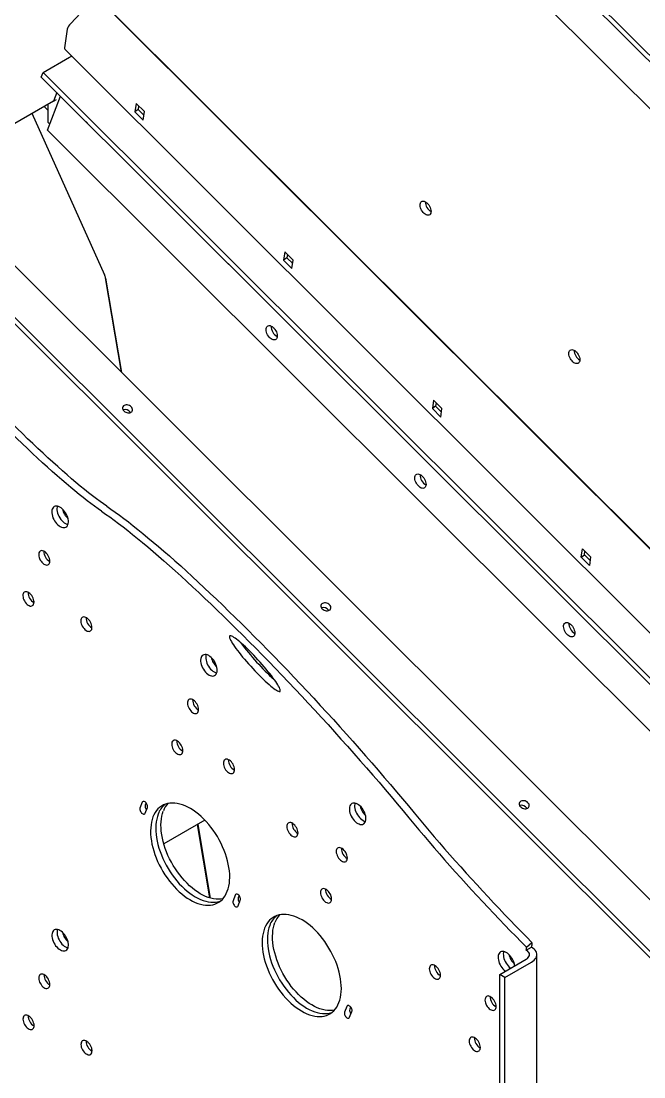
# Model space of a CAD drawing. Header units: millimetres. Extents: x 0 to 55611, y 0 to 32827.
# Drawn here: x 43126 to 43804, y 13325 to 14474 of the extents above; entities that cross this region are included whole.
import ezdxf

# ---------------------------------------------------------------- set-up
doc = ezdxf.new("R2010")
doc.units = ezdxf.units.MM
doc.header["$LTSCALE"] = 10
doc.linetypes.add('SLD-Continua', pattern=[0])
doc.layers.add('EQUIPO', color=30, linetype='SLD-Continua')
doc.layers.add('STRUC', color=5, linetype='SLD-Continua')

msp = doc.modelspace()

# ---------------------------------------------------------------- linework, layer by layer
at = {"layer": 'EQUIPO', "linetype": 'SLD-Continua', "lineweight": 25}
for p, q in [((44675.2, 12655.1), (41889.8, 15433.8)), ((44635.2, 12638.7), (41849.8, 15417.4)), ((41849.8, 15410.5), (44635.2, 12631.8)), ((43149.5, 15096.2), (45443.9, 12807.4)), ((43147.6, 15091.2), (45439.5, 12804.8)), ((45407.1, 12786.1), (43154.4, 15033.4)), ((43207.4, 14501.2), (43179.8, 14471.6)), ((43853.8, 13856.3), (43207.4, 14501.2)), ((43855.3, 13855.5), (43208.9, 14500.3)), ((43176, 14465.5), (43173.1, 14445.1)), ((43173.5, 14443.6), (43819.9, 13798.8)), ((43149.6, 14418.4), (43178.4, 14435)), ((43180.2, 14436.9), (43179.7, 14435.7)), ((43147.7, 14413.4), (43149.6, 14418.4)), ((43149.6, 14418.4), (44071.9, 13498.3)), ((43147.7, 14413.4), (44067.5, 13495.8)), ((43154.4, 14355.6), (43168.6, 14392.4)), ((43164.6, 14396.5), (43160.9, 14387)), ((43164.6, 14396.5), (43161, 14387)), ((43160.9, 14387), (43070.2, 14334.6)), ((43154.8, 14377.4), (43151, 14381.2)), ((43154.8, 14383.1), (43154.5, 14383.3)), ((43154.8, 14383.4), (43154.8, 14364.1)), ((43161, 14387), (43164.3, 14389)), ((43250.9, 14384.7), (43249.6, 14375.5)), ((43260, 14375.7), (43250.9, 14384.7)), ((43253.7, 14381.9), (43253.2, 14378.1)), ((43216.8, 14197.6), (43137.8, 14373.6)), ((43253.2, 14378.1), (43249.6, 14375.5)), ((43249.6, 14375.5), (43258.7, 14366.5)), ((43253.2, 14378.1), (43259.4, 14371.9)), ((43258.7, 14366.5), (43260, 14375.7)), ((43154.8, 14364.1), (43156.9, 14362)), ((44035.1, 13477.1), (43154.4, 14355.6)), ((43413, 14223.1), (43411.6, 14213.9)), ((43422, 14214.1), (43413, 14223.1)), ((43415.8, 14220.3), (43415.2, 14216.5)), ((43415.2, 14216.5), (43411.6, 14213.9)), ((43411.6, 14213.9), (43420.7, 14204.9)), ((43415.2, 14216.5), (43421.5, 14210.3)), ((43420.7, 14204.9), (43422, 14214.1)), ((43235, 14091.9), (43217.7, 14194.6)), ((43217.7, 14194.4), (43235.1, 14091.8)), ((43575, 14061.5), (43573.7, 14052.3)), ((43584, 14052.4), (43575, 14061.5)), ((43577.2, 14054.9), (43573.7, 14052.3)), ((43573.7, 14052.3), (43582.7, 14043.2)), ((43577.8, 14058.7), (43577.2, 14054.9)), ((43577.2, 14054.9), (43583.5, 14048.6)), ((43582.7, 14043.2), (43584, 14052.4)), ((43735.7, 13890.6), (43737, 13899.8)), ((43737, 13899.8), (43746, 13890.8)), ((43735.7, 13890.6), (43739.3, 13893.2)), ((43744.7, 13881.6), (43735.7, 13890.6)), ((43739.3, 13893.2), (43739.8, 13897)), ((43745.5, 13887), (43739.3, 13893.2)), ((43746, 13890.8), (43744.7, 13881.6)), ((43257.7, 13623.7), (43255.2, 13617.3)), ((43261.9, 13623.1), (43260.9, 13620.6)), ((43260.7, 13611.9), (43263.2, 13618.2)), ((43325.9, 13604.1), (43281.2, 13578.3)), ((43331.3, 13519.6), (43317.9, 13599.5)), ((43318.3, 13599.7), (43331.8, 13519.4)), ((43359, 13522.7), (43356.5, 13516.3)), ((43363.1, 13522.1), (43362.2, 13519.6)), ((43362, 13510.8), (43364.4, 13517.2)), ((43675.9, 13462.8), (43681.5, 13466)), ((43676.2, 13465.9), (43682.1, 13471.2)), ((43647, 13436.3), (43675.9, 13453)), ((43652.7, 13433.1), (43681.5, 13449.7)), ((43687.4, 12137.8), (43687.4, 13457.9)), ((43652.7, 13433.1), (43647, 13436.3)), ((43647, 12432.8), (43647, 13436.3)), ((43652.7, 12429.6), (43652.7, 13433.1)), ((43480.5, 13401.5), (43478, 13395.1)), ((43483.5, 13389.6), (43486, 13396)), ((43484.6, 13400.8), (43483.7, 13398.3))]:
    msp.add_line(p, q, dxfattribs=at)
at = {"layer": 'EQUIPO', "linetype": 'SLD-Continua', "lineweight": 25, "flags": 128}
for points in [[(43178.4, 14435), (43180.1, 14435.9), (43180.9, 14436.3)], [(43560.6, 14276.1), (43561.1, 14277), (43561.7, 14277.7), (43562.5, 14278.1), (43563.5, 14278.2), (43564.5, 14278.1), (43565.5, 14277.8), (43566.6, 14277.1), (43567.7, 14276.3), (43568.8, 14275.3), (43569.7, 14274.1), (43570.5, 14272.8), (43571.2, 14271.4), (43571.7, 14270), (43572, 14268.6), (43572.2, 14267.3), (43572.1, 14266), (43571.8, 14265), (43571.3, 14264.1), (43570.7, 14263.5), (43569.9, 14263), (43569, 14262.9), (43568, 14263), (43566.9, 14263.4), (43565.8, 14264), (43564.7, 14264.8), (43563.7, 14265.8), (43562.7, 14267), (43561.9, 14268.3), (43561.2, 14269.7), (43560.7, 14271.1), (43560.4, 14272.5), (43560.3, 14273.8), (43560.4, 14275.1), (43560.6, 14276.1)], [(43404.3, 14129.2), (43403.8, 14128.3), (43403.2, 14127.7), (43402.3, 14127.3), (43401.4, 14127.1), (43400.4, 14127.2), (43399.3, 14127.6), (43398.1, 14128.2), (43397, 14129), (43396, 14130.1), (43395, 14131.3), (43394.2, 14132.6), (43393.5, 14134.1), (43393, 14135.5), (43392.6, 14136.9), (43392.5, 14138.3), (43392.6, 14139.6), (43392.9, 14140.6), (43393.3, 14141.5), (43394, 14142.2), (43394.8, 14142.6), (43395.8, 14142.8), (43396.8, 14142.7), (43397.9, 14142.3), (43399, 14141.7), (43400.1, 14140.8), (43401.2, 14139.8), (43402.1, 14138.6), (43403, 14137.2), (43403.7, 14135.8), (43404.2, 14134.4), (43404.5, 14132.9), (43404.7, 14131.6), (43404.6, 14130.3), (43404.3, 14129.2)], [(43722.7, 14114.5), (43723.1, 14115.4), (43723.8, 14116), (43724.6, 14116.4), (43725.5, 14116.6), (43726.5, 14116.5), (43727.6, 14116.1), (43728.7, 14115.5), (43729.7, 14114.7), (43730.8, 14113.7), (43731.7, 14112.5), (43732.5, 14111.2), (43733.2, 14109.8), (43733.7, 14108.4), (43734.1, 14107), (43734.2, 14105.6), (43734.1, 14104.4), (43733.8, 14103.4), (43733.3, 14102.5), (43732.7, 14101.8), (43731.9, 14101.4), (43731, 14101.3), (43730, 14101.4), (43728.9, 14101.7), (43727.8, 14102.3), (43726.7, 14103.2), (43725.7, 14104.2), (43724.8, 14105.4), (43723.9, 14106.7), (43723.3, 14108.1), (43722.7, 14109.5), (43722.4, 14110.9), (43722.3, 14112.2), (43722.4, 14113.4), (43722.7, 14114.5)], [(43245.4, 14048.4), (43246.2, 14049), (43246.7, 14049.7), (43247, 14050.6), (43247.1, 14051.5), (43246.8, 14052.5), (43246.3, 14053.5), (43245.6, 14054.4), (43244.7, 14055.1), (43243.6, 14055.7), (43242.4, 14056.2), (43241.2, 14056.4), (43240, 14056.4), (43238.9, 14056.2), (43237.9, 14055.8), (43237.1, 14055.2), (43236.6, 14054.4), (43236.3, 14053.5), (43236.2, 14052.6), (43236.5, 14051.6), (43237, 14050.7), (43237.7, 14049.8), (43238.6, 14049), (43239.7, 14048.4), (43240.9, 14048), (43242.1, 14047.7), (43243.3, 14047.7), (43244.4, 14047.9), (43245.4, 14048.4)], [(43219.2, 13946), (43215.5, 13948.6), (43211.7, 13951.3), (43207.7, 13954.3), (43203.5, 13957.5), (43199.2, 13960.8), (43194.8, 13964.3), (43190.2, 13968), (43185.5, 13971.9), (43180.7, 13976), (43175.8, 13980.2), (43170.7, 13984.6), (43165.6, 13989.2), (43160.4, 13993.9), (43155, 13998.8), (43149.6, 14003.8), (43144.1, 14008.9), (43138.5, 14014.2), (43132.8, 14019.6), (43127.1, 14025.1), (43121.3, 14030.8), (43115.4, 14036.5)], [(43213.3, 13940.7), (43209.6, 13943.2), (43205.8, 13946), (43201.8, 13949), (43197.6, 13952.1), (43193.3, 13955.5), (43188.9, 13959), (43184.4, 13962.7), (43179.7, 13966.6), (43174.9, 13970.7), (43169.9, 13974.9), (43164.9, 13979.3), (43159.7, 13983.8), (43154.5, 13988.6), (43149.1, 13993.4), (43143.7, 13998.4), (43138.2, 14003.6), (43132.6, 14008.8), (43126.9, 14014.2), (43121.2, 14019.8), (43115.4, 14025.4), (43109.5, 14031.2)], [(43566.3, 13967.6), (43565.8, 13966.7), (43565.2, 13966), (43564.4, 13965.6), (43563.4, 13965.5), (43562.4, 13965.6), (43561.3, 13965.9), (43560.2, 13966.6), (43559.1, 13967.4), (43558, 13968.5), (43557, 13969.7), (43556.2, 13971), (43555.5, 13972.4), (43555, 13973.9), (43554.6, 13975.3), (43554.5, 13976.7), (43554.6, 13977.9), (43554.9, 13979), (43555.4, 13979.9), (43556, 13980.6), (43556.8, 13981), (43557.8, 13981.2), (43558.8, 13981.1), (43559.9, 13980.7), (43561, 13980.1), (43562.1, 13979.2), (43563.2, 13978.2), (43564.2, 13976.9), (43565, 13975.6), (43565.7, 13974.2), (43566.2, 13972.7), (43566.6, 13971.3), (43566.7, 13969.9), (43566.6, 13968.7), (43566.3, 13967.6)], [(43176.7, 13926), (43177, 13927.3), (43177.2, 13928.8), (43177.2, 13930.4), (43176.9, 13932), (43176.5, 13933.8), (43175.9, 13935.5), (43175.1, 13937.2), (43174.1, 13938.9), (43173.1, 13940.5), (43171.9, 13941.9), (43170.6, 13943.2), (43169.3, 13944.2), (43167.9, 13945.1), (43166.6, 13945.7), (43165.3, 13946.1), (43164, 13946.2), (43162.9, 13946.1), (43161.8, 13945.7), (43160.9, 13945), (43160.2, 13944.1), (43159.7, 13943), (43159.3, 13941.7), (43159.1, 13940.3), (43159.2, 13938.7), (43159.4, 13937), (43159.8, 13935.3), (43160.4, 13933.5), (43161.2, 13931.8), (43162.2, 13930.1), (43163.2, 13928.6), (43164.4, 13927.1), (43165.7, 13925.9), (43167, 13924.8), (43168.4, 13923.9), (43169.7, 13923.3), (43171, 13923), (43172.3, 13922.8), (43173.4, 13923), (43174.5, 13923.4), (43175.4, 13924.1), (43176.1, 13924.9), (43176.7, 13926)], [(43165.2, 13946.1), (43164.9, 13945), (43164.8, 13943.5), (43164.8, 13942), (43165, 13940.3), (43165.5, 13938.5), (43166.1, 13936.8), (43166.9, 13935.1), (43167.8, 13933.4), (43168.9, 13931.8), (43170.1, 13930.4), (43171.4, 13929.1), (43172.7, 13928.1), (43174, 13927.2), (43175.4, 13926.6), (43176.7, 13926.2), (43176.7, 13926.2)], [(43165.2, 13946.1), (43164.9, 13945), (43164.8, 13943.5), (43164.8, 13942), (43165, 13940.3), (43165.5, 13938.5), (43166.1, 13936.8), (43166.9, 13935.1), (43167.8, 13933.4), (43168.9, 13931.8), (43170.1, 13930.4), (43171.4, 13929.1), (43172.7, 13928.1), (43174, 13927.2), (43175.4, 13926.6), (43176.7, 13926.2), (43176.7, 13926.2)], [(43219.2, 13946), (43223.6, 13943), (43228.1, 13939.7), (43232.8, 13936.3), (43237.6, 13932.7), (43242.6, 13928.9), (43247.7, 13924.9), (43253, 13920.7), (43258.4, 13916.3), (43263.9, 13911.8), (43269.5, 13907.1), (43275.3, 13902.2), (43281.2, 13897.1), (43287.2, 13891.9), (43293.3, 13886.5), (43299.5, 13881), (43305.8, 13875.3), (43312.1, 13869.4), (43318.6, 13863.5), (43325.2, 13857.3), (43331.8, 13851.1), (43338.5, 13844.7), (43345.3, 13838.2), (43352.1, 13831.6), (43359, 13824.8), (43366, 13818), (43373, 13811), (43380, 13804), (43387.1, 13796.8), (43394.2, 13789.6), (43401.4, 13782.3), (43408.5, 13774.9), (43415.7, 13767.4), (43422.9, 13759.9), (43430, 13752.3), (43437.2, 13744.7), (43444.4, 13737), (43451.6, 13729.2), (43458.7, 13721.5), (43465.8, 13713.7), (43472.9, 13705.8), (43480, 13698), (43487, 13690.1), (43494, 13682.3), (43500.9, 13674.4), (43507.8, 13666.5), (43514.6, 13658.7), (43521.3, 13650.8), (43528, 13643), (43534.6, 13635.2), (43541.1, 13627.5), (43547.6, 13619.8), (43553.9, 13612.1)], [(43213.3, 13940.7), (43217.7, 13937.6), (43222.3, 13934.4), (43226.9, 13931), (43231.8, 13927.4), (43236.8, 13923.5), (43241.9, 13919.5), (43247.1, 13915.4), (43252.5, 13911), (43258, 13906.4), (43263.7, 13901.7), (43269.4, 13896.8), (43275.3, 13891.8), (43281.3, 13886.5), (43287.4, 13881.2), (43293.6, 13875.6), (43299.9, 13869.9), (43306.3, 13864.1), (43312.8, 13858.1), (43319.3, 13852), (43325.9, 13845.7), (43332.7, 13839.4), (43339.4, 13832.9), (43346.3, 13826.2), (43353.2, 13819.5), (43360.1, 13812.6), (43367.1, 13805.7), (43374.2, 13798.6), (43381.2, 13791.5), (43388.4, 13784.3), (43395.5, 13776.9), (43402.6, 13769.5), (43409.8, 13762.1), (43417, 13754.6), (43424.2, 13747), (43431.4, 13739.3), (43438.5, 13731.6), (43445.7, 13723.9), (43452.8, 13716.1), (43460, 13708.3), (43467.1, 13700.5), (43474.1, 13692.6), (43481.1, 13684.8), (43488.1, 13676.9), (43495.1, 13669), (43501.9, 13661.2), (43508.7, 13653.3), (43515.5, 13645.5), (43522.2, 13637.7), (43528.8, 13629.9), (43535.3, 13622.1), (43541.7, 13614.4), (43548.1, 13606.8)], [(43156.7, 13884.1), (43156.9, 13885.2), (43157, 13886.5), (43156.9, 13887.8), (43156.6, 13889.3), (43156, 13890.7), (43155.3, 13892.1), (43154.5, 13893.5), (43153.5, 13894.7), (43152.5, 13895.7), (43151.4, 13896.6), (43150.3, 13897.2), (43149.2, 13897.6), (43148.1, 13897.7), (43147.2, 13897.5), (43146.4, 13897.1), (43145.7, 13896.4), (43145.2, 13895.5), (43144.9, 13894.4), (43144.9, 13893.2), (43145, 13891.8), (43145.3, 13890.4), (43145.8, 13889), (43146.5, 13887.5), (43147.4, 13886.2), (43148.3, 13885), (43149.4, 13883.9), (43150.5, 13883.1), (43151.6, 13882.5), (43152.7, 13882.1), (43153.8, 13882), (43154.7, 13882.1), (43155.5, 13882.6), (43156.2, 13883.2), (43156.7, 13884.1)], [(43139.4, 13839.4), (43139.7, 13840.5), (43139.8, 13841.8), (43139.7, 13843.1), (43139.3, 13844.6), (43138.8, 13846), (43138.1, 13847.4), (43137.3, 13848.8), (43136.3, 13850), (43135.3, 13851), (43134.2, 13851.9), (43133, 13852.5), (43131.9, 13852.9), (43130.9, 13853), (43130, 13852.8), (43129.1, 13852.4), (43128.5, 13851.7), (43128, 13850.8), (43127.7, 13849.8), (43127.6, 13848.5), (43127.8, 13847.1), (43128.1, 13845.7), (43128.6, 13844.3), (43129.3, 13842.9), (43130.2, 13841.5), (43131.1, 13840.3), (43132.2, 13839.2), (43133.3, 13838.4), (43134.4, 13837.8), (43135.5, 13837.4), (43136.5, 13837.3), (43137.5, 13837.5), (43138.3, 13837.9), (43139, 13838.5), (43139.4, 13839.4)], [(43461.4, 13832.8), (43462.2, 13833.4), (43462.8, 13834.2), (43463.1, 13835.1), (43463.1, 13836), (43462.9, 13837), (43462.4, 13838), (43461.6, 13838.8), (43460.7, 13839.6), (43459.6, 13840.2), (43458.5, 13840.7), (43457.2, 13840.9), (43456, 13840.9), (43454.9, 13840.7), (43454, 13840.3), (43453.2, 13839.7), (43452.6, 13838.9), (43452.3, 13838), (43452.3, 13837.1), (43452.5, 13836.1), (43453, 13835.2), (43453.7, 13834.3), (43454.7, 13833.5), (43455.7, 13832.9), (43456.9, 13832.5), (43458.1, 13832.2), (43459.3, 13832.2), (43460.4, 13832.4), (43461.4, 13832.8)], [(43202.6, 13811.9), (43202.9, 13813), (43202.9, 13814.3), (43202.8, 13815.6), (43202.5, 13817), (43202, 13818.5), (43201.3, 13819.9), (43200.4, 13821.3), (43199.4, 13822.5), (43198.4, 13823.5), (43197.3, 13824.4), (43196.2, 13825), (43195.1, 13825.4), (43194, 13825.5), (43193.1, 13825.3), (43192.3, 13824.9), (43191.6, 13824.2), (43191.1, 13823.3), (43190.9, 13822.2), (43190.8, 13821), (43190.9, 13819.6), (43191.2, 13818.2), (43191.7, 13816.7), (43192.4, 13815.3), (43193.3, 13814), (43194.3, 13812.8), (43195.3, 13811.7), (43196.4, 13810.9), (43197.5, 13810.2), (43198.6, 13809.9), (43199.7, 13809.8), (43200.6, 13809.9), (43201.4, 13810.4), (43202.1, 13811), (43202.6, 13811.9)], [(43728.3, 13806), (43727.9, 13805.1), (43727.2, 13804.4), (43726.4, 13804), (43725.4, 13803.8), (43724.4, 13803.9), (43723.3, 13804.3), (43722.2, 13804.9), (43721.1, 13805.8), (43720, 13806.8), (43719.1, 13808), (43718.2, 13809.4), (43717.5, 13810.8), (43717, 13812.3), (43716.7, 13813.7), (43716.5, 13815), (43716.6, 13816.3), (43716.9, 13817.4), (43717.4, 13818.3), (43718, 13818.9), (43718.9, 13819.4), (43719.8, 13819.5), (43720.8, 13819.4), (43721.9, 13819), (43723.1, 13818.4), (43724.2, 13817.6), (43725.2, 13816.5), (43726.2, 13815.3), (43727, 13814), (43727.7, 13812.5), (43728.2, 13811.1), (43728.6, 13809.7), (43728.7, 13808.3), (43728.6, 13807.1), (43728.3, 13806)], [(43374.4, 13788.6), (43372.1, 13790.8), (43370, 13792.9), (43367.8, 13794.9), (43365.8, 13796.7), (43363.9, 13798.4), (43362.1, 13799.9), (43360.4, 13801.2), (43358.8, 13802.4), (43357.4, 13803.3), (43356.2, 13804.1), (43355.1, 13804.6), (43354.2, 13805), (43353.5, 13805.1), (43353, 13805), (43352.7, 13804.7), (43352.5, 13804.2), (43352.6, 13803.5), (43352.8, 13802.6), (43353.3, 13801.5), (43353.9, 13800.2), (43354.7, 13798.7), (43355.7, 13797), (43356.9, 13795.2), (43358.2, 13793.3), (43359.7, 13791.2), (43361.4, 13789), (43363.1, 13786.7), (43365, 13784.4), (43367, 13781.9), (43369.1, 13779.4), (43371.3, 13776.9), (43373.5, 13774.3), (43375.8, 13771.8), (43378.1, 13769.3), (43380.4, 13766.8), (43382.7, 13764.4), (43385, 13762), (43387.3, 13759.8), (43389.5, 13757.6), (43391.7, 13755.6), (43393.7, 13753.6), (43395.7, 13751.9), (43397.6, 13750.3), (43399.3, 13748.9), (43401, 13747.6), (43402.4, 13746.6), (43403.8, 13745.7), (43404.9, 13745.1), (43405.9, 13744.6), (43406.7, 13744.4), (43407.3, 13744.4), (43407.7, 13744.5), (43408, 13745), (43408, 13745.6), (43407.8, 13746.4), (43407.5, 13747.4), (43407, 13748.6), (43406.2, 13750), (43405.3, 13751.6), (43404.2, 13753.3), (43403, 13755.2), (43401.6, 13757.2), (43400, 13759.3), (43398.3, 13761.6), (43396.5, 13763.9), (43394.5, 13766.3), (43392.5, 13768.8), (43390.4, 13771.3), (43388.2, 13773.8), (43385.9, 13776.4), (43383.6, 13778.9), (43381.3, 13781.4), (43379, 13783.9), (43376.7, 13786.3), (43374.4, 13788.6)], [(43338.7, 13764.4), (43339.1, 13765.7), (43339.2, 13767.2), (43339.2, 13768.7), (43339, 13770.4), (43338.5, 13772.1), (43337.9, 13773.9), (43337.1, 13775.6), (43336.2, 13777.3), (43335.1, 13778.8), (43333.9, 13780.3), (43332.6, 13781.5), (43331.3, 13782.6), (43330, 13783.5), (43328.6, 13784.1), (43327.3, 13784.5), (43326.1, 13784.6), (43324.9, 13784.4), (43323.9, 13784), (43323, 13783.4), (43322.2, 13782.5), (43321.7, 13781.4), (43321.3, 13780.1), (43321.1, 13778.6), (43321.2, 13777.1), (43321.4, 13775.4), (43321.8, 13773.6), (43322.5, 13771.9), (43323.2, 13770.2), (43324.2, 13768.5), (43325.3, 13766.9), (43326.5, 13765.5), (43327.7, 13764.2), (43329.1, 13763.2), (43330.4, 13762.3), (43331.8, 13761.7), (43333.1, 13761.3), (43334.3, 13761.2), (43335.5, 13761.4), (43336.5, 13761.8), (43337.4, 13762.4), (43338.1, 13763.3), (43338.7, 13764.4)], [(43327.3, 13784.5), (43327, 13783.4), (43326.8, 13781.9), (43326.8, 13780.3), (43327.1, 13778.6), (43327.5, 13776.9), (43328.1, 13775.2), (43328.9, 13773.4), (43329.8, 13771.8), (43330.9, 13770.2), (43332.1, 13768.8), (43333.4, 13767.5), (43334.7, 13766.4), (43336.1, 13765.6), (43337.4, 13765), (43338.7, 13764.6), (43338.8, 13764.6)], [(43327.3, 13784.5), (43327, 13783.4), (43326.8, 13781.9), (43326.8, 13780.3), (43327.1, 13778.6), (43327.5, 13776.9), (43328.1, 13775.2), (43328.9, 13773.4), (43329.8, 13771.8), (43330.9, 13770.2), (43332.1, 13768.8), (43333.4, 13767.5), (43334.7, 13766.4), (43336.1, 13765.6), (43337.4, 13765), (43338.7, 13764.6), (43338.8, 13764.6)], [(43318.7, 13722.5), (43319, 13723.6), (43319, 13724.8), (43318.9, 13726.2), (43318.6, 13727.6), (43318.1, 13729.1), (43317.4, 13730.5), (43316.5, 13731.8), (43315.6, 13733.1), (43314.5, 13734.1), (43313.4, 13735), (43312.3, 13735.6), (43311.2, 13735.9), (43310.1, 13736.1), (43309.2, 13735.9), (43308.4, 13735.5), (43307.7, 13734.8), (43307.2, 13733.9), (43307, 13732.8), (43306.9, 13731.6), (43307, 13730.2), (43307.3, 13728.8), (43307.9, 13727.3), (43308.6, 13725.9), (43309.4, 13724.6), (43310.4, 13723.4), (43311.4, 13722.3), (43312.5, 13721.5), (43313.6, 13720.8), (43314.7, 13720.5), (43315.8, 13720.4), (43316.7, 13720.5), (43317.5, 13720.9), (43318.2, 13721.6), (43318.7, 13722.5)], [(43301.5, 13677.8), (43301.7, 13678.9), (43301.8, 13680.1), (43301.7, 13681.5), (43301.4, 13682.9), (43300.8, 13684.4), (43300.2, 13685.8), (43299.3, 13687.1), (43298.3, 13688.4), (43297.3, 13689.4), (43296.2, 13690.3), (43295.1, 13690.9), (43294, 13691.3), (43292.9, 13691.4), (43292, 13691.2), (43291.2, 13690.8), (43290.5, 13690.1), (43290, 13689.2), (43289.7, 13688.1), (43289.7, 13686.9), (43289.8, 13685.5), (43290.1, 13684.1), (43290.6, 13682.6), (43291.3, 13681.2), (43292.2, 13679.9), (43293.1, 13678.7), (43294.2, 13677.6), (43295.3, 13676.8), (43296.4, 13676.1), (43297.5, 13675.8), (43298.6, 13675.7), (43299.5, 13675.8), (43300.3, 13676.2), (43301, 13676.9), (43301.5, 13677.8)], [(43357.8, 13657.1), (43358.1, 13658.2), (43358.1, 13659.4), (43358, 13660.8), (43357.7, 13662.2), (43357.2, 13663.6), (43356.5, 13665.1), (43355.6, 13666.4), (43354.7, 13667.6), (43353.6, 13668.7), (43352.5, 13669.5), (43351.4, 13670.1), (43350.3, 13670.5), (43349.2, 13670.6), (43348.3, 13670.5), (43347.5, 13670), (43346.8, 13669.4), (43346.4, 13668.5), (43346.1, 13667.4), (43346, 13666.1), (43346.1, 13664.8), (43346.4, 13663.4), (43347, 13661.9), (43347.7, 13660.5), (43348.5, 13659.1), (43349.5, 13657.9), (43350.5, 13656.9), (43351.6, 13656), (43352.8, 13655.4), (43353.9, 13655), (43354.9, 13654.9), (43355.8, 13655.1), (43356.6, 13655.5), (43357.3, 13656.2), (43357.8, 13657.1)], [(43263.2, 13618.2), (43263.3, 13619), (43263.3, 13619.9), (43263.1, 13620.9), (43262.7, 13621.8), (43262.1, 13622.8), (43261.4, 13623.6), (43260.7, 13624.2), (43259.9, 13624.6), (43259.2, 13624.7), (43258.6, 13624.6), (43258, 13624.3), (43257.7, 13623.7)], [(43269.3, 13607.7), (43268.4, 13605), (43267.7, 13602.1), (43267.2, 13599), (43266.9, 13595.9), (43266.7, 13592.5), (43266.8, 13589.1), (43267.1, 13585.5), (43267.6, 13581.9), (43268.2, 13578.2), (43269.1, 13574.5), (43270.2, 13570.7), (43271.4, 13566.9), (43272.8, 13563.1), (43274.4, 13559.3), (43276.2, 13555.6), (43278.1, 13551.9), (43280.2, 13548.3), (43282.4, 13544.7), (43284.7, 13541.3), (43287.2, 13538), (43289.7, 13534.9), (43292.4, 13531.9), (43295.1, 13529), (43297.9, 13526.3), (43300.7, 13523.9), (43303.6, 13521.6), (43306.6, 13519.5), (43309.5, 13517.7), (43312.4, 13516.1), (43315.4, 13514.7), (43318.3, 13513.6), (43321.1, 13512.7), (43324, 13512.1), (43326.7, 13511.7), (43329.4, 13511.6), (43331.9, 13511.8), (43334.4, 13512.2), (43336.8, 13512.9), (43339, 13513.8), (43341.1, 13515), (43343.1, 13516.4), (43344.9, 13518), (43346.5, 13519.9), (43348, 13522), (43349.2, 13524.3), (43350.3, 13526.9), (43351.2, 13529.6), (43352, 13532.4), (43352.5, 13535.5), (43352.8, 13538.7), (43352.9, 13542), (43352.9, 13545.5), (43352.6, 13549), (43352.1, 13552.6), (43351.4, 13556.3), (43350.6, 13560.1), (43349.5, 13563.9), (43348.3, 13567.7), (43346.8, 13571.4), (43345.2, 13575.2), (43343.5, 13579), (43341.6, 13582.7), (43339.5, 13586.3), (43337.3, 13589.8), (43335, 13593.2), (43332.5, 13596.5), (43330, 13599.7), (43327.3, 13602.7), (43324.6, 13605.5), (43321.8, 13608.2), (43318.9, 13610.7), (43316, 13613), (43313.1, 13615), (43310.2, 13616.9), (43307.2, 13618.5), (43304.3, 13619.8), (43301.4, 13621), (43298.5, 13621.8), (43295.7, 13622.5), (43293, 13622.8), (43290.3, 13622.9), (43287.7, 13622.8), (43285.2, 13622.3), (43282.9, 13621.7), (43280.7, 13620.8), (43278.6, 13619.6), (43276.6, 13618.2), (43274.8, 13616.5), (43273.2, 13614.6), (43271.7, 13612.5), (43270.4, 13610.2), (43269.3, 13607.7)], [(43500.7, 13602.8), (43501.1, 13604.1), (43501.2, 13605.5), (43501.2, 13607.1), (43501, 13608.8), (43500.5, 13610.5), (43499.9, 13612.3), (43499.1, 13614), (43498.2, 13615.6), (43497.1, 13617.2), (43495.9, 13618.6), (43494.7, 13619.9), (43493.3, 13621), (43492, 13621.8), (43490.6, 13622.5), (43489.3, 13622.8), (43488.1, 13622.9), (43486.9, 13622.8), (43485.9, 13622.4), (43485, 13621.7), (43484.3, 13620.9), (43483.7, 13619.7), (43483.3, 13618.5), (43483.2, 13617), (43483.2, 13615.4), (43483.4, 13613.7), (43483.9, 13612), (43484.5, 13610.3), (43485.3, 13608.5), (43486.2, 13606.9), (43487.3, 13605.3), (43488.5, 13603.9), (43489.8, 13602.6), (43491.1, 13601.5), (43492.4, 13600.7), (43493.8, 13600.1), (43495.1, 13599.7), (43496.3, 13599.6), (43497.5, 13599.7), (43498.5, 13600.1), (43499.4, 13600.8), (43500.2, 13601.7), (43500.7, 13602.8)], [(43489.3, 13622.8), (43489, 13621.7), (43488.8, 13620.3), (43488.9, 13618.7), (43489.1, 13617), (43489.5, 13615.3), (43490.1, 13613.5), (43490.9, 13611.8), (43491.9, 13610.1), (43493, 13608.6), (43494.1, 13607.2), (43495.4, 13605.9), (43496.7, 13604.8), (43498.1, 13603.9), (43499.4, 13603.3), (43500.7, 13603), (43500.8, 13603)], [(43489.3, 13622.8), (43489, 13621.7), (43488.8, 13620.3), (43488.9, 13618.7), (43489.1, 13617), (43489.5, 13615.3), (43490.1, 13613.5), (43490.9, 13611.8), (43491.9, 13610.1), (43493, 13608.6), (43494.1, 13607.2), (43495.4, 13605.9), (43496.7, 13604.8), (43498.1, 13603.9), (43499.4, 13603.3), (43500.7, 13603), (43500.8, 13603)], [(43677.4, 13617.3), (43678.2, 13617.9), (43678.8, 13618.7), (43679.1, 13619.6), (43679.1, 13620.5), (43678.9, 13621.5), (43678.4, 13622.5), (43677.7, 13623.3), (43676.7, 13624.1), (43675.7, 13624.7), (43674.5, 13625.2), (43673.3, 13625.4), (43672.1, 13625.4), (43671, 13625.2), (43670, 13624.8), (43669.2, 13624.2), (43668.6, 13623.4), (43668.3, 13622.5), (43668.3, 13621.6), (43668.5, 13620.6), (43669, 13619.6), (43669.8, 13618.8), (43670.7, 13618), (43671.8, 13617.4), (43672.9, 13616.9), (43674.2, 13616.7), (43675.3, 13616.7), (43676.5, 13616.9), (43677.4, 13617.3)], [(43255.2, 13617.3), (43255.1, 13616.6), (43255.1, 13615.7), (43255.3, 13614.7), (43255.7, 13613.7), (43256.3, 13612.8), (43257, 13612), (43257.7, 13611.4), (43258.5, 13611), (43259.2, 13610.8), (43259.8, 13610.9), (43260.4, 13611.3), (43260.7, 13611.9)], [(43275, 13610.9), (43274.1, 13608.2), (43273.4, 13605.4), (43272.8, 13602.3), (43272.5, 13599.1), (43272.4, 13595.8), (43272.5, 13592.4), (43272.7, 13588.8), (43273.2, 13585.2), (43273.9, 13581.5), (43274.8, 13577.7), (43275.8, 13573.9), (43277.1, 13570.2), (43278.5, 13566.4), (43280.1, 13562.6), (43281.8, 13558.8), (43283.8, 13555.2), (43285.8, 13551.5), (43288, 13548), (43290.4, 13544.6), (43292.8, 13541.3), (43295.4, 13538.1), (43298, 13535.1), (43300.7, 13532.3), (43303.5, 13529.6), (43306.4, 13527.1), (43309.3, 13524.9), (43312.2, 13522.8), (43315.2, 13520.9), (43318.1, 13519.3), (43321, 13518), (43323.9, 13516.8), (43326.8, 13516), (43329.6, 13515.4), (43332.4, 13515), (43335, 13514.9), (43337.6, 13515), (43340.1, 13515.5), (43342.4, 13516.1), (43343, 13516.3)], [(43275, 13610.9), (43274.1, 13608.2), (43273.4, 13605.4), (43272.8, 13602.3), (43272.5, 13599.1), (43272.4, 13595.8), (43272.5, 13592.4), (43272.7, 13588.8), (43273.2, 13585.2), (43273.9, 13581.5), (43274.8, 13577.7), (43275.8, 13573.9), (43277.1, 13570.2), (43278.5, 13566.4), (43280.1, 13562.6), (43281.8, 13558.8), (43283.8, 13555.2), (43285.8, 13551.5), (43288, 13548), (43290.4, 13544.6), (43292.8, 13541.3), (43295.4, 13538.1), (43298, 13535.1), (43300.7, 13532.3), (43303.5, 13529.6), (43306.4, 13527.1), (43309.3, 13524.9), (43312.2, 13522.8), (43315.2, 13520.9), (43318.1, 13519.3), (43321, 13518), (43323.9, 13516.8), (43326.8, 13516), (43329.6, 13515.4), (43332.4, 13515), (43335, 13514.9), (43337.6, 13515), (43340.1, 13515.5), (43342.4, 13516.1), (43343, 13516.3)], [(43345.4, 13518.7), (43343.3, 13518.3), (43340.7, 13518.2), (43338, 13518.3), (43335.3, 13518.6), (43332.5, 13519.2), (43329.6, 13520.1), (43326.7, 13521.2), (43323.8, 13522.6), (43320.8, 13524.2), (43317.9, 13526.1), (43315, 13528.1), (43312.1, 13530.4), (43309.2, 13532.9), (43306.4, 13535.5), (43303.7, 13538.4), (43301, 13541.4), (43298.5, 13544.6), (43296, 13547.9), (43293.7, 13551.3), (43291.5, 13554.8), (43289.4, 13558.4), (43287.5, 13562.1), (43285.7, 13565.8), (43284.1, 13569.6), (43282.7, 13573.4), (43281.5, 13577.2), (43280.4, 13581), (43279.6, 13584.7), (43278.9, 13588.4), (43278.4, 13592.1), (43278.1, 13595.6), (43278, 13599.1), (43278.2, 13602.4), (43278.5, 13605.6), (43279, 13608.6), (43279.7, 13611.5), (43280.6, 13614.2)], [(43553.9, 13612.1), (43559.2, 13605.7), (43564.7, 13599.2), (43570.1, 13592.7), (43575.7, 13586.2), (43581.3, 13579.6), (43587, 13573.1), (43592.8, 13566.5), (43598.6, 13559.9), (43604.5, 13553.3), (43610.4, 13546.7), (43616.3, 13540.2), (43622.3, 13533.7), (43628.3, 13527.2), (43634.3, 13520.7), (43640.3, 13514.3), (43646.3, 13507.9), (43652.3, 13501.6), (43658.3, 13495.4), (43664.3, 13489.2), (43670.2, 13483.1), (43676.2, 13477.1), (43682.1, 13471.2)], [(43426.9, 13588.1), (43427.2, 13589.2), (43427.3, 13590.5), (43427.1, 13591.8), (43426.8, 13593.3), (43426.3, 13594.7), (43425.6, 13596.1), (43424.7, 13597.5), (43423.8, 13598.7), (43422.7, 13599.7), (43421.6, 13600.6), (43420.5, 13601.2), (43419.4, 13601.6), (43418.4, 13601.7), (43417.4, 13601.5), (43416.6, 13601.1), (43415.9, 13600.4), (43415.5, 13599.5), (43415.2, 13598.4), (43415.1, 13597.2), (43415.2, 13595.8), (43415.5, 13594.4), (43416.1, 13593), (43416.8, 13591.5), (43417.6, 13590.2), (43418.6, 13589), (43419.6, 13587.9), (43420.7, 13587.1), (43421.9, 13586.5), (43423, 13586.1), (43424, 13586), (43424.9, 13586.1), (43425.8, 13586.6), (43426.4, 13587.2), (43426.9, 13588.1)], [(43548.1, 13606.8), (43553.4, 13600.3), (43558.8, 13593.9), (43564.3, 13587.4), (43569.8, 13580.9), (43575.5, 13574.3), (43581.2, 13567.7), (43586.9, 13561.1), (43592.8, 13554.6), (43598.6, 13548), (43604.5, 13541.4), (43610.5, 13534.8), (43616.4, 13528.3), (43622.4, 13521.8), (43628.4, 13515.4), (43634.4, 13509), (43640.4, 13502.6), (43646.4, 13496.3), (43652.4, 13490.1), (43658.4, 13483.9), (43664.4, 13477.8), (43670.3, 13471.8), (43676.2, 13465.9)], [(43480.7, 13560.9), (43481, 13562), (43481.1, 13563.2), (43480.9, 13564.6), (43480.6, 13566), (43480.1, 13567.4), (43479.4, 13568.9), (43478.5, 13570.2), (43477.6, 13571.4), (43476.5, 13572.5), (43475.4, 13573.3), (43474.3, 13573.9), (43473.2, 13574.3), (43472.2, 13574.4), (43471.2, 13574.3), (43470.4, 13573.8), (43469.7, 13573.2), (43469.3, 13572.3), (43469, 13571.2), (43468.9, 13569.9), (43469, 13568.6), (43469.4, 13567.1), (43469.9, 13565.7), (43470.6, 13564.3), (43471.4, 13562.9), (43472.4, 13561.7), (43473.4, 13560.7), (43474.5, 13559.8), (43475.7, 13559.2), (43476.8, 13558.8), (43477.8, 13558.7), (43478.7, 13558.9), (43479.6, 13559.3), (43480.2, 13560), (43480.7, 13560.9)], [(43364.4, 13517.2), (43364.6, 13518), (43364.6, 13518.9), (43364.3, 13519.8), (43363.9, 13520.8), (43363.4, 13521.7), (43362.7, 13522.5), (43361.9, 13523.2), (43361.2, 13523.6), (43360.5, 13523.7), (43359.8, 13523.6), (43359.3, 13523.3), (43359, 13522.7)], [(43463.5, 13516.2), (43463.8, 13517.3), (43463.8, 13518.5), (43463.7, 13519.9), (43463.4, 13521.3), (43462.9, 13522.8), (43462.2, 13524.2), (43461.3, 13525.5), (43460.4, 13526.7), (43459.3, 13527.8), (43458.2, 13528.6), (43457.1, 13529.3), (43456, 13529.6), (43454.9, 13529.7), (43454, 13529.6), (43453.2, 13529.1), (43452.5, 13528.5), (43452.1, 13527.6), (43451.8, 13526.5), (43451.7, 13525.2), (43451.8, 13523.9), (43452.1, 13522.5), (43452.7, 13521), (43453.4, 13519.6), (43454.2, 13518.2), (43455.2, 13517), (43456.2, 13516), (43457.3, 13515.1), (43458.5, 13514.5), (43459.5, 13514.1), (43460.6, 13514), (43461.5, 13514.2), (43462.3, 13514.6), (43463, 13515.3), (43463.5, 13516.2)], [(43356.5, 13516.3), (43356.3, 13515.5), (43356.4, 13514.6), (43356.6, 13513.7), (43357, 13512.7), (43357.6, 13511.8), (43358.2, 13511), (43359, 13510.4), (43359.7, 13510), (43360.5, 13509.8), (43361.1, 13509.9), (43361.6, 13510.3), (43362, 13510.8)], [(43390.8, 13486.5), (43389.9, 13483.7), (43389.2, 13480.9), (43388.7, 13477.8), (43388.4, 13474.6), (43388.2, 13471.3), (43388.3, 13467.9), (43388.6, 13464.3), (43389.1, 13460.7), (43389.8, 13457), (43390.6, 13453.2), (43391.7, 13449.5), (43392.9, 13445.7), (43394.4, 13441.9), (43395.9, 13438.1), (43397.7, 13434.3), (43399.6, 13430.7), (43401.7, 13427), (43403.9, 13423.5), (43406.2, 13420.1), (43408.7, 13416.8), (43411.2, 13413.6), (43413.9, 13410.6), (43416.6, 13407.8), (43419.4, 13405.1), (43422.3, 13402.6), (43425.2, 13400.4), (43428.1, 13398.3), (43431, 13396.5), (43434, 13394.9), (43436.9, 13393.5), (43439.8, 13392.4), (43442.7, 13391.5), (43445.5, 13390.9), (43448.2, 13390.5), (43450.9, 13390.4), (43453.5, 13390.6), (43455.9, 13391), (43458.3, 13391.6), (43460.5, 13392.6), (43462.6, 13393.7), (43464.6, 13395.2), (43466.4, 13396.8), (43468, 13398.7), (43469.5, 13400.8), (43470.8, 13403.1), (43471.9, 13405.6), (43472.8, 13408.3), (43473.5, 13411.2), (43474, 13414.3), (43474.3, 13417.5), (43474.5, 13420.8), (43474.4, 13424.2), (43474.1, 13427.8), (43473.6, 13431.4), (43472.9, 13435.1), (43472.1, 13438.8), (43471, 13442.6), (43469.8, 13446.4), (43468.3, 13450.2), (43466.8, 13454), (43465, 13457.7), (43463.1, 13461.4), (43461, 13465), (43458.8, 13468.6), (43456.5, 13472), (43454, 13475.3), (43451.5, 13478.5), (43448.8, 13481.5), (43446.1, 13484.3), (43443.3, 13487), (43440.4, 13489.5), (43437.5, 13491.7), (43434.6, 13493.8), (43431.7, 13495.6), (43428.7, 13497.2), (43425.8, 13498.6), (43422.9, 13499.7), (43420, 13500.6), (43417.2, 13501.2), (43414.5, 13501.6), (43411.8, 13501.7), (43409.2, 13501.5), (43406.8, 13501.1), (43404.4, 13500.5), (43402.2, 13499.5), (43400.1, 13498.4), (43398.1, 13496.9), (43396.3, 13495.3), (43394.7, 13493.4), (43393.2, 13491.3), (43391.9, 13489), (43390.8, 13486.5)], [(43176.8, 13465.1), (43177.1, 13466.3), (43177.3, 13467.8), (43177.3, 13469.4), (43177, 13471.1), (43176.6, 13472.8), (43176, 13474.5), (43175.2, 13476.3), (43174.2, 13477.9), (43173.2, 13479.5), (43172, 13480.9), (43170.7, 13482.2), (43169.4, 13483.3), (43168, 13484.1), (43166.7, 13484.7), (43165.4, 13485.1), (43164.1, 13485.2), (43163, 13485.1), (43161.9, 13484.7), (43161, 13484), (43160.3, 13483.1), (43159.8, 13482), (43159.4, 13480.7), (43159.2, 13479.3), (43159.3, 13477.7), (43159.5, 13476), (43159.9, 13474.3), (43160.5, 13472.5), (43161.3, 13470.8), (43162.3, 13469.2), (43163.3, 13467.6), (43164.5, 13466.2), (43165.8, 13464.9), (43167.1, 13463.8), (43168.5, 13463), (43169.8, 13462.3), (43171.1, 13462), (43172.4, 13461.9), (43173.5, 13462), (43174.6, 13462.4), (43175.5, 13463.1), (43176.2, 13464), (43176.8, 13465.1)], [(43165.3, 13485.1), (43165, 13484), (43164.9, 13482.5), (43164.9, 13481), (43165.1, 13479.3), (43165.6, 13477.6), (43166.2, 13475.8), (43167, 13474.1), (43167.9, 13472.4), (43169, 13470.9), (43170.2, 13469.4), (43171.5, 13468.2), (43172.8, 13467.1), (43174.1, 13466.2), (43175.5, 13465.6), (43176.8, 13465.2), (43176.8, 13465.2)], [(43165.3, 13485.1), (43165, 13484), (43164.9, 13482.5), (43164.9, 13481), (43165.1, 13479.3), (43165.6, 13477.6), (43166.2, 13475.8), (43167, 13474.1), (43167.9, 13472.4), (43169, 13470.9), (43170.2, 13469.4), (43171.5, 13468.2), (43172.8, 13467.1), (43174.1, 13466.2), (43175.5, 13465.6), (43176.8, 13465.2), (43176.8, 13465.2)], [(43396.5, 13489.7), (43395.6, 13487), (43394.9, 13484.1), (43394.3, 13481.1), (43394, 13477.9), (43393.9, 13474.6), (43394, 13471.1), (43394.3, 13467.6), (43394.7, 13464), (43395.4, 13460.3), (43396.3, 13456.5), (43397.3, 13452.7), (43398.6, 13448.9), (43400, 13445.1), (43401.6, 13441.4), (43403.4, 13437.6), (43405.3, 13433.9), (43407.3, 13430.3), (43409.6, 13426.8), (43411.9, 13423.4), (43414.3, 13420.1), (43416.9, 13416.9), (43419.5, 13413.9), (43422.3, 13411), (43425.1, 13408.4), (43427.9, 13405.9), (43430.8, 13403.6), (43433.7, 13401.6), (43436.7, 13399.7), (43439.6, 13398.1), (43442.6, 13396.7), (43445.5, 13395.6), (43448.3, 13394.7), (43451.1, 13394.1), (43453.9, 13393.8), (43456.5, 13393.7), (43459.1, 13393.8), (43461.6, 13394.2), (43464, 13394.9), (43464.5, 13395.1)], [(43396.5, 13489.7), (43395.6, 13487), (43394.9, 13484.1), (43394.3, 13481.1), (43394, 13477.9), (43393.9, 13474.6), (43394, 13471.1), (43394.3, 13467.6), (43394.7, 13464), (43395.4, 13460.3), (43396.3, 13456.5), (43397.3, 13452.7), (43398.6, 13448.9), (43400, 13445.1), (43401.6, 13441.4), (43403.4, 13437.6), (43405.3, 13433.9), (43407.3, 13430.3), (43409.6, 13426.8), (43411.9, 13423.4), (43414.3, 13420.1), (43416.9, 13416.9), (43419.5, 13413.9), (43422.3, 13411), (43425.1, 13408.4), (43427.9, 13405.9), (43430.8, 13403.6), (43433.7, 13401.6), (43436.7, 13399.7), (43439.6, 13398.1), (43442.6, 13396.7), (43445.5, 13395.6), (43448.3, 13394.7), (43451.1, 13394.1), (43453.9, 13393.8), (43456.5, 13393.7), (43459.1, 13393.8), (43461.6, 13394.2), (43464, 13394.9), (43464.5, 13395.1)], [(43467, 13397.4), (43464.8, 13397.1), (43462.2, 13396.9), (43459.5, 13397), (43456.8, 13397.4), (43454, 13398), (43451.1, 13398.9), (43448.2, 13400), (43445.3, 13401.4), (43442.3, 13403), (43439.4, 13404.8), (43436.5, 13406.9), (43433.6, 13409.2), (43430.7, 13411.6), (43427.9, 13414.3), (43425.2, 13417.2), (43422.5, 13420.2), (43420, 13423.3), (43417.5, 13426.6), (43415.2, 13430.1), (43413, 13433.6), (43410.9, 13437.2), (43409, 13440.9), (43407.3, 13444.6), (43405.7, 13448.4), (43404.2, 13452.2), (43403, 13456), (43401.9, 13459.8), (43401.1, 13463.5), (43400.4, 13467.2), (43399.9, 13470.9), (43399.6, 13474.4), (43399.6, 13477.8), (43399.7, 13481.2), (43400, 13484.4), (43400.5, 13487.4), (43401.2, 13490.3), (43402.2, 13493)], [(43663.2, 13445.7), (43663, 13447.1), (43662.6, 13448.9), (43661.9, 13450.6), (43661.2, 13452.3), (43660.2, 13454), (43659.1, 13455.6), (43657.9, 13457), (43656.7, 13458.3), (43655.4, 13459.4), (43654, 13460.2), (43652.7, 13460.8), (43651.3, 13461.2), (43650.1, 13461.3), (43648.9, 13461.2), (43647.9, 13460.8), (43647, 13460.1), (43646.3, 13459.2), (43645.7, 13458.1), (43645.4, 13456.8), (43645.2, 13455.4), (43645.2, 13453.8), (43645.5, 13452.1), (43645.9, 13450.4), (43646.5, 13448.6), (43647.3, 13446.9), (43648.2, 13445.3), (43649.3, 13443.7), (43650.5, 13442.3), (43651.8, 13441), (43653.1, 13439.9), (43653.2, 13439.9)], [(43651.3, 13461.2), (43651, 13460.1), (43650.8, 13458.6), (43650.9, 13457.1), (43651.1, 13455.4), (43651.5, 13453.7), (43652.2, 13451.9), (43653, 13450.2), (43653.9, 13448.5), (43655, 13447), (43656.2, 13445.5), (43657.4, 13444.3), (43658.8, 13443.2), (43658.8, 13443.1)], [(43651.3, 13461.2), (43651, 13460.1), (43650.8, 13458.6), (43650.9, 13457.1), (43651.1, 13455.4), (43651.5, 13453.7), (43652.2, 13451.9), (43653, 13450.2), (43653.9, 13448.5), (43655, 13447), (43656.2, 13445.5), (43657.4, 13444.3), (43658.8, 13443.2), (43658.8, 13443.1)], [(43675.9, 13453), (43677.1, 13453.8), (43678.1, 13454.7), (43678.8, 13455.7), (43679.3, 13456.8), (43679.4, 13457.9), (43679.3, 13459), (43678.8, 13460), (43678.1, 13461), (43677.1, 13462), (43675.9, 13462.8)], [(43681.5, 13449.7), (43683.1, 13450.8), (43684.5, 13451.9), (43685.6, 13453.1), (43686.5, 13454.4), (43687.1, 13455.8), (43687.4, 13457.2), (43687.4, 13458.6), (43687.1, 13460), (43686.5, 13461.3), (43685.6, 13462.6), (43684.5, 13463.9), (43683.1, 13465), (43681.5, 13466)], [(43582.1, 13433.3), (43582.4, 13434.4), (43582.5, 13435.6), (43582.3, 13437), (43582, 13438.4), (43581.5, 13439.9), (43580.8, 13441.3), (43580, 13442.6), (43579, 13443.8), (43577.9, 13444.9), (43576.8, 13445.7), (43575.7, 13446.4), (43574.6, 13446.7), (43573.6, 13446.8), (43572.6, 13446.7), (43571.8, 13446.3), (43571.2, 13445.6), (43570.7, 13444.7), (43570.4, 13443.6), (43570.3, 13442.4), (43570.4, 13441), (43570.8, 13439.6), (43571.3, 13438.1), (43572, 13436.7), (43572.8, 13435.4), (43573.8, 13434.1), (43574.8, 13433.1), (43576, 13432.2), (43577.1, 13431.6), (43578.2, 13431.3), (43579.2, 13431.1), (43580.2, 13431.3), (43581, 13431.7), (43581.6, 13432.4), (43582.1, 13433.3)], [(43156.8, 13423.1), (43157, 13424.2), (43157.1, 13425.5), (43157, 13426.8), (43156.7, 13428.3), (43156.1, 13429.7), (43155.4, 13431.1), (43154.6, 13432.5), (43153.6, 13433.7), (43152.6, 13434.7), (43151.5, 13435.6), (43150.4, 13436.2), (43149.3, 13436.6), (43148.2, 13436.7), (43147.3, 13436.5), (43146.5, 13436.1), (43145.8, 13435.4), (43145.3, 13434.5), (43145, 13433.5), (43145, 13432.2), (43145.1, 13430.9), (43145.4, 13429.4), (43145.9, 13428), (43146.6, 13426.6), (43147.5, 13425.2), (43148.4, 13424), (43149.5, 13422.9), (43150.6, 13422.1), (43151.7, 13421.5), (43152.8, 13421.1), (43153.9, 13421), (43154.8, 13421.2), (43155.6, 13421.6), (43156.3, 13422.3), (43156.8, 13423.1)], [(43642.7, 13399.2), (43643, 13400.3), (43643.1, 13401.6), (43643, 13402.9), (43642.6, 13404.4), (43642.1, 13405.8), (43641.4, 13407.2), (43640.6, 13408.6), (43639.6, 13409.8), (43638.6, 13410.8), (43637.4, 13411.7), (43636.3, 13412.3), (43635.2, 13412.7), (43634.2, 13412.8), (43633.2, 13412.6), (43632.4, 13412.2), (43631.8, 13411.5), (43631.3, 13410.6), (43631, 13409.6), (43630.9, 13408.3), (43631.1, 13406.9), (43631.4, 13405.5), (43631.9, 13404.1), (43632.6, 13402.6), (43633.4, 13401.3), (43634.4, 13400.1), (43635.5, 13399), (43636.6, 13398.2), (43637.7, 13397.6), (43638.8, 13397.2), (43639.8, 13397.1), (43640.8, 13397.3), (43641.6, 13397.7), (43642.2, 13398.3), (43642.7, 13399.2)], [(43478, 13395.1), (43477.8, 13394.3), (43477.9, 13393.4), (43478.1, 13392.4), (43478.5, 13391.5), (43479.1, 13390.6), (43479.8, 13389.8), (43480.5, 13389.1), (43481.3, 13388.7), (43482, 13388.6), (43482.6, 13388.7), (43483.1, 13389), (43483.5, 13389.6)], [(43486, 13396), (43486.1, 13396.8), (43486.1, 13397.7), (43485.9, 13398.6), (43485.4, 13399.6), (43484.9, 13400.5), (43484.2, 13401.3), (43483.5, 13401.9), (43482.7, 13402.3), (43482, 13402.5), (43481.3, 13402.4), (43480.8, 13402), (43480.5, 13401.5)], [(43139.5, 13378.5), (43139.8, 13379.5), (43139.9, 13380.8), (43139.8, 13382.2), (43139.4, 13383.6), (43138.9, 13385), (43138.2, 13386.4), (43137.4, 13387.8), (43136.4, 13389), (43135.4, 13390.1), (43134.3, 13390.9), (43133.1, 13391.5), (43132, 13391.9), (43131, 13392), (43130.1, 13391.8), (43129.2, 13391.4), (43128.6, 13390.8), (43128.1, 13389.9), (43127.8, 13388.8), (43127.7, 13387.5), (43127.9, 13386.2), (43128.2, 13384.7), (43128.7, 13383.3), (43129.4, 13381.9), (43130.3, 13380.5), (43131.2, 13379.3), (43132.3, 13378.3), (43133.4, 13377.4), (43134.5, 13376.8), (43135.6, 13376.4), (43136.6, 13376.3), (43137.6, 13376.5), (43138.4, 13376.9), (43139.1, 13377.6), (43139.5, 13378.5)], [(43202.7, 13350.9), (43202.9, 13352), (43203, 13353.3), (43202.9, 13354.6), (43202.6, 13356.1), (43202.1, 13357.5), (43201.4, 13358.9), (43200.5, 13360.3), (43199.5, 13361.5), (43198.5, 13362.5), (43197.4, 13363.4), (43196.3, 13364), (43195.2, 13364.4), (43194.1, 13364.5), (43193.2, 13364.3), (43192.4, 13363.9), (43191.7, 13363.2), (43191.2, 13362.3), (43191, 13361.2), (43190.9, 13360), (43191, 13358.6), (43191.3, 13357.2), (43191.8, 13355.8), (43192.5, 13354.3), (43193.4, 13353), (43194.4, 13351.8), (43195.4, 13350.7), (43196.5, 13349.9), (43197.6, 13349.3), (43198.7, 13348.9), (43199.8, 13348.8), (43200.7, 13348.9), (43201.5, 13349.4), (43202.2, 13350), (43202.7, 13350.9)], [(43625.5, 13354.5), (43625.8, 13355.6), (43625.9, 13356.9), (43625.7, 13358.2), (43625.4, 13359.7), (43624.9, 13361.1), (43624.2, 13362.5), (43623.4, 13363.9), (43622.4, 13365.1), (43621.3, 13366.2), (43620.2, 13367), (43619.1, 13367.6), (43618, 13368), (43617, 13368.1), (43616, 13367.9), (43615.2, 13367.5), (43614.6, 13366.8), (43614.1, 13365.9), (43613.8, 13364.9), (43613.7, 13363.6), (43613.8, 13362.3), (43614.2, 13360.8), (43614.7, 13359.4), (43615.4, 13358), (43616.2, 13356.6), (43617.2, 13355.4), (43618.2, 13354.3), (43619.4, 13353.5), (43620.5, 13352.9), (43621.6, 13352.5), (43622.6, 13352.4), (43623.6, 13352.6), (43624.4, 13353), (43625, 13353.7), (43625.5, 13354.5)]]:
    msp.add_lwpolyline(points, dxfattribs=at)
at = {"layer": 'EQUIPO', "linetype": 'SLD-Continua', "lineweight": 25}
for centre, radius, start, end in [((43189.2, 14461.7), 13.7, 133.416, 164.122), ((43174.6, 14444.7), 1.54, 163.9407, 221.2736), ((43205.7, 14372.7), 12.2, 218.5202, 231.6183), ((43578.5, 14277.6), 12.5, 180.314, 239.6806), ((43360.9, 14217.8), 12.2, 218.5202, 231.6183), ((43198.3, 14190.5), 19.8, 11.258, 23.0315), ((43410.9, 14142.1), 12.8, 179.5, 240.4946), ((43740.5, 14116), 12.5, 180.314, 239.6806), ((43238.8, 14044.6), 6.83, 30.3399, 107.5171), ((43573, 13980.4), 12.8, 179.5, 240.4946), ((43191.3, 13947.9), 21.1, 193.489, 226.5056), ((43163.3, 13897), 12.8, 179.5, 240.4946), ((43146.1, 13852.3), 12.8, 179.5, 240.4946), ((43454.8, 13829.1), 6.83, 30.3399, 107.517), ((43209.2, 13824.8), 12.8, 179.5, 240.4946), ((43735, 13818.8), 12.8, 179.5, 240.4946), ((43578.8, 13955.4), 265.9, 216.454, 228.1554), ((43353.3, 13786.3), 21.1, 193.489, 226.5056), ((43325.3, 13735.3), 12.8, 179.5, 240.4946), ((43308.1, 13690.6), 12.8, 179.5, 240.4946), ((43364.4, 13669.9), 12.8, 179.5, 240.4946), ((43305.3, 13605.1), 26.3, 138.6723, 159.6216), ((43266.2, 13619.4), 5.48, 167.857, 222.5536), ((43298.1, 13602.6), 24.6, 130.0378, 160.2481), ((43515.4, 13624.6), 21.1, 193.489, 226.5056), ((43670.8, 13613.6), 6.83, 30.3399, 107.517), ((43433.5, 13601), 12.8, 179.5, 240.4946), ((43487.3, 13573.7), 12.8, 179.5, 240.4946), ((43367.5, 13518.4), 5.48, 167.857, 222.5536), ((43470.1, 13529), 12.8, 179.5, 240.4946), ((43419.7, 13481.4), 24.6, 130.0378, 160.2481), ((43426.8, 13483.8), 26.3, 138.6723, 159.6216), ((43191.4, 13486.9), 21.1, 193.489, 226.5056), ((43671.9, 13464.7), 4.41, 333.4895, 14.9699), ((43675, 13469.3), 7.36, 333.4895, 14.9699), ((43677.4, 13463), 21.1, 193.489, 226.5056), ((43588.7, 13446.1), 12.8, 179.5, 240.4946), ((43163.4, 13436), 12.8, 179.5, 240.4946), ((43649.4, 13412.1), 12.8, 179.5, 240.4946), ((43489, 13397.2), 5.48, 167.857, 222.5536), ((43146.2, 13391.3), 12.8, 179.5, 240.4946), ((43209.3, 13363.8), 12.8, 179.5, 240.4946), ((43632.1, 13367.4), 12.8, 179.5, 240.4946)]:
    msp.add_arc(centre, radius, start, end, dxfattribs=at)
at = {"layer": 'STRUC', "linetype": 'SLD-Continua', "lineweight": 25}
msp.add_line((43218.6, 14189.3), (43218.6, 14189.3), dxfattribs=at)

doc.saveas('drawing.dxf')
